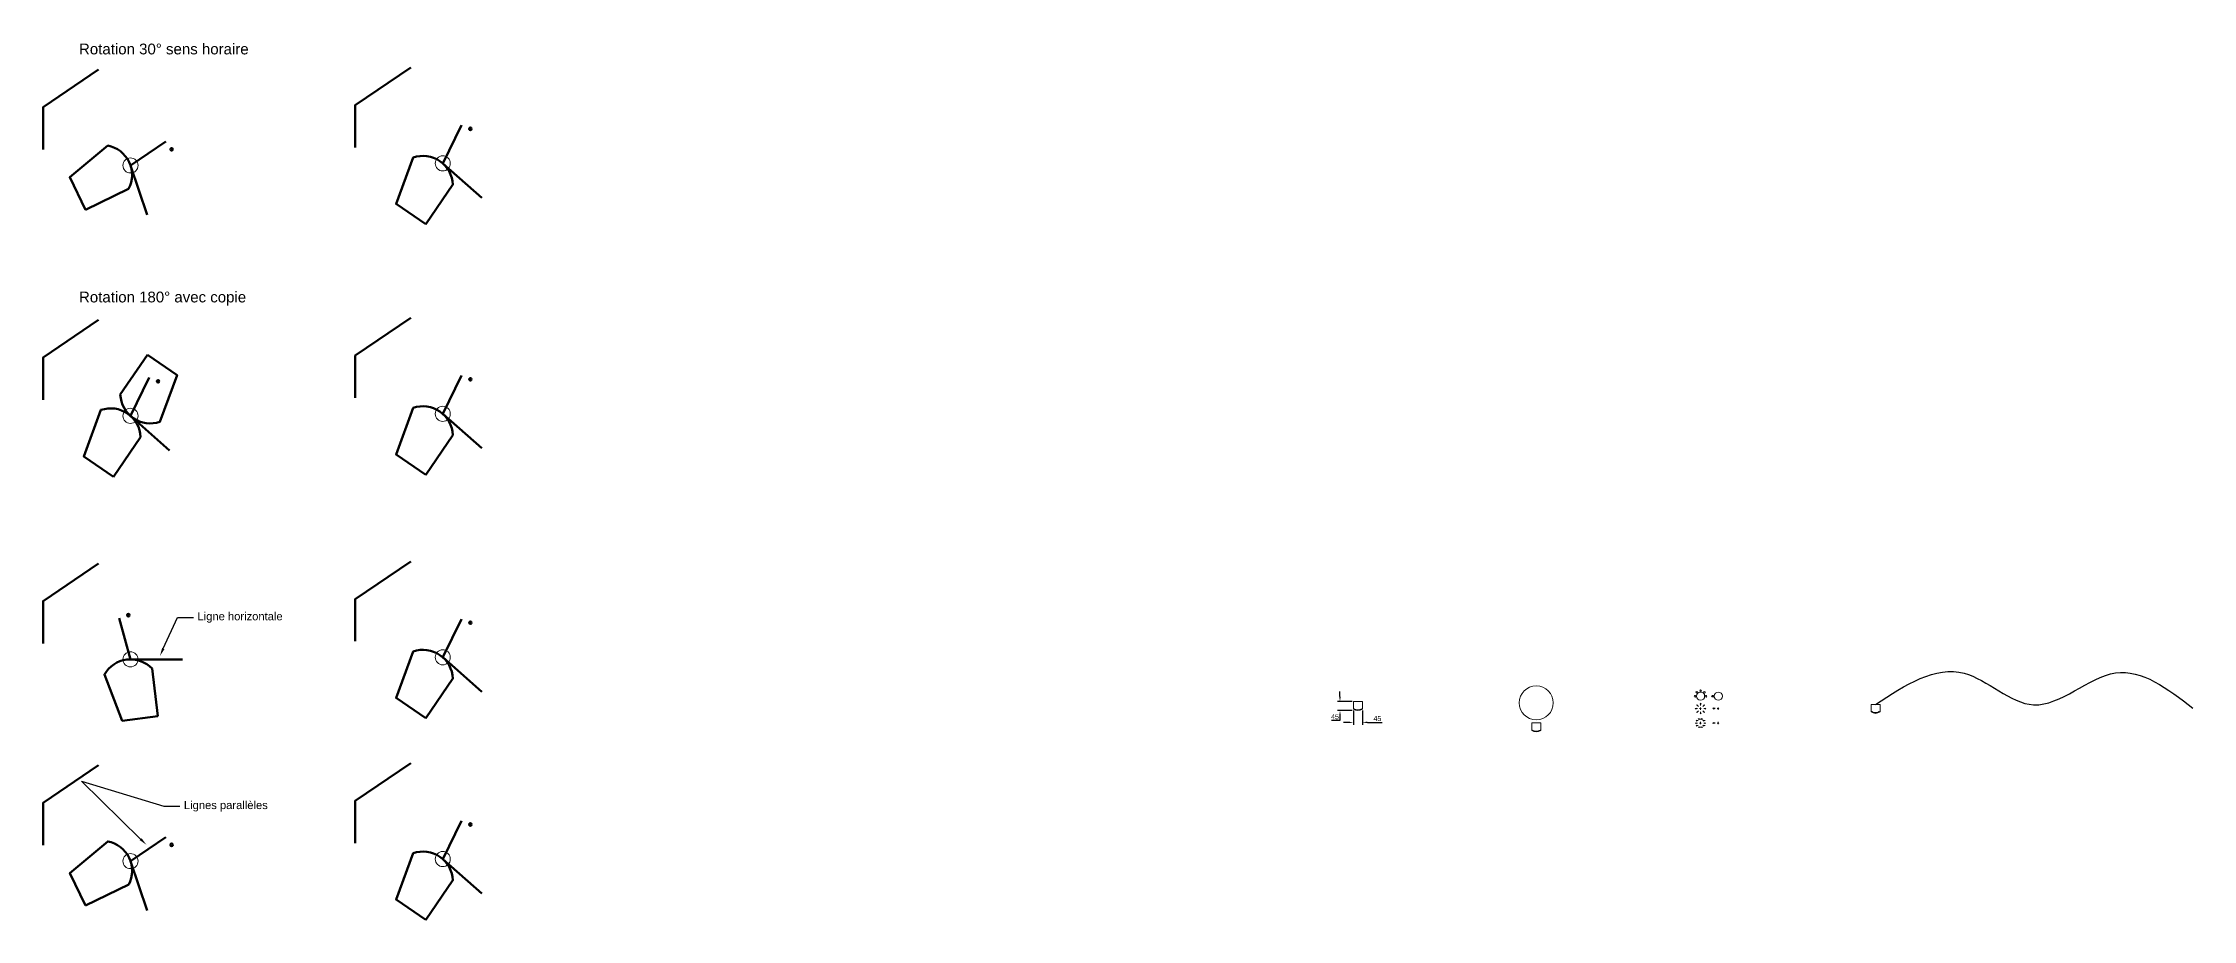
# Model space of a CAD drawing. Header units: centimetres. Extents: x 97323 to 265176, y 25162 to 39605.
# Drawn here: x 229350 to 240100, y 32788 to 37168 of the extents above; entities that cross this region are included whole.
import ezdxf
from ezdxf import colors
from ezdxf.entities.mleader import LeaderData, LeaderLine
from ezdxf.math import Vec2, Vec3

# ---------------------------------------------------------------- set-up
doc = ezdxf.new("R2010")
doc.units = ezdxf.units.CM
doc.header["$LTSCALE"] = 0.4
doc.header["$PDSIZE"] = 50
doc.linetypes.add('FANTOME2', pattern=[31.75, 15.875, -3.175, 3.175, -3.175, 3.175, -3.175])
for name, color, linetype, lineweight in [('01-FORT-1', 30, 'Continuous', 60), ('01-FORT-2', 140, 'Continuous', 50), ('01-FORT-4', 70, 'Continuous', 50), ('01-FORT-5', 133, 'Continuous', 25), ('01-TEXTE', 7, 'Continuous', 5), ('02-FIN-3', 211, 'Continuous', 15), ('082-AXE-3', 62, 'FANTOME2', 9), ('085-COTATION', 140, 'Continuous', 5)]:
    doc.layers.add(name, color=color, linetype=linetype, lineweight=lineweight)
doc.styles.add('ARIAL-SD', font='arial.ttf')
doc.styles.get("Standard").update_dxf_attribs({"font": 'arial.ttf'})
doc.dimstyles.new('ISO-25-SD', dxfattribs={"dimscale": 10, "dimtxt": 2.5, "dimasz": 2.5, "dimexe": 1.25, "dimexo": 0.625, "dimtad": 1, "dimtoh": 1, "dimtxsty": 'ARIAL-SD', "dimcen": 0, "dimadec": 0, "dimazin": 0, "dimtfac": 1, "dimtofl": 0, "dimtmove": 0, "dimatfit": 3, "dimfxl": 1, "dimarcsym": 0})

# ---------------------------------------------------------------- blocks, each defined once
blk = doc.blocks.new('*D10')
at = {"layer": '085-COTATION', "color": 0, "lineweight": -2, "transparency": 16777216}
for p, q in [((235877, 33775), (235852, 33775)), ((235902, 33835), (235902, 33763)), ((235947, 33835), (235947, 33763)), ((235972, 33775), (236046, 33775))]:
    blk.add_line(p, q, dxfattribs=at)
at = {"layer": '085-COTATION', "color": 0, "transparency": 16777216}
for points in [[(235877, 33779), (235877, 33771), (235902, 33775)], [(235972, 33779), (235972, 33771), (235947, 33775)]]:
    blk.add_solid(points, dxfattribs=at)
at = {"layer": 'Defpoints', "color": 0, "transparency": 16777216}
for p in [(235902, 33842), (235947, 33842), (235947, 33775)]:
    blk.add_point(p, dxfattribs=at)
at = {"layer": '085-COTATION', "color": 0, "transparency": 16777216, "insert": (236022, 33794), "char_height": 25, "attachment_point": 5, "style": 'ARIAL-SD'}
blk.add_mtext('45', dxfattribs=at)
blk = doc.blocks.new('*D11')
at = {"layer": '085-COTATION', "color": 0, "lineweight": -2, "transparency": 16777216}
for p, q in [((235896, 33879), (235822, 33879)), ((235835, 33904), (235835, 33929)), ((235835, 33784), (235792, 33784)), ((235896, 33834), (235822, 33834)), ((235835, 33809), (235835, 33784))]:
    blk.add_line(p, q, dxfattribs=at)
at = {"layer": '085-COTATION', "color": 0, "transparency": 16777216}
for points in [[(235831, 33904), (235839, 33904), (235835, 33879)], [(235831, 33809), (235839, 33809), (235835, 33834)]]:
    blk.add_solid(points, dxfattribs=at)
at = {"layer": 'Defpoints', "color": 0, "transparency": 16777216}
for p in [(235902, 33879), (235835, 33834), (235902, 33834)]:
    blk.add_point(p, dxfattribs=at)
at = {"layer": '085-COTATION', "color": 0, "transparency": 16777216, "insert": (235810, 33803), "char_height": 25, "attachment_point": 5, "style": 'ARIAL-SD'}
blk.add_mtext('45', dxfattribs=at)

msp = doc.modelspace()

# ---------------------------------------------------------------- linework, layer by layer
at = {"layer": '01-FORT-1'}
for points in [[(229350.116, 36636.838), (229350.116, 36847.827), (229627.777, 37036.021)], [(230911.587, 36647.082), (230911.587, 36858.071), (231189.248, 37046.265)], [(229350.116, 35385.932), (229350.116, 35596.922), (229627.777, 35785.116)], [(230911.587, 35396.176), (230911.587, 35607.165), (231189.248, 35795.359)], [(229350.116, 34169.659), (229350.116, 34380.648), (229627.777, 34568.842)], [(230911.587, 34179.902), (230911.587, 34390.892), (231189.248, 34579.086)], [(229350.116, 33161.935), (229350.116, 33372.924), (229627.777, 33561.118)], [(230911.587, 33172.178), (230911.587, 33383.168), (231189.248, 33571.362)]]:
    msp.add_lwpolyline(points, dxfattribs=at)
at = {"layer": '01-FORT-2'}
for p, q in [((231348.886, 36567.201), (231442.627, 36758.496)), ((231544.436, 36395.017), (231348.886, 36567.201)), ((231348.886, 35316.296), (231442.627, 35507.59)), ((231544.436, 35144.112), (231348.886, 35316.296)), ((231348.886, 34100.022), (231442.627, 34291.316)), ((231544.436, 33927.838), (231348.886, 34100.022)), ((231348.886, 33092.298), (231442.627, 33283.592)), ((231544.436, 32920.114), (231348.886, 33092.298))]:
    msp.add_line(p, q, dxfattribs=at)
for points in [[(231264.314, 36263.028), (231399.584, 36461.275, 0.500492571), (231201.337, 36596.545), (231115.629, 36364.481), (231264.314, 36263.028)], [(231264.314, 35012.122), (231399.584, 35210.369, 0.500492571), (231201.337, 35345.64), (231115.629, 35113.575), (231264.314, 35012.122)], [(231264.314, 33795.849), (231399.584, 33994.096, 0.500492571), (231201.337, 34129.366), (231115.629, 33897.301), (231264.314, 33795.849)], [(231264.314, 32788.125), (231399.584, 32986.372, 0.500492571), (231201.337, 33121.642), (231115.629, 32889.577), (231264.314, 32788.125)]]:
    msp.add_lwpolyline(points, format="xyb", close=True, dxfattribs=at)
for centre in [(231487.039, 36739.817), (231487.039, 35488.912), (231487.039, 34272.638), (231487.039, 33264.914)]:
    msp.add_circle(centre, 6.268, dxfattribs=at)
at = {"layer": '01-FORT-4'}
for p, q in [((229787.414, 36556.958), (229964.244, 36675.753)), ((229870.673, 36310.067), (229787.414, 36556.958)), ((229787.414, 35306.052), (229881.155, 35497.347)), ((229982.964, 35133.868), (229787.414, 35306.052)), ((229787.414, 34089.779), (229731.353, 34295.298)), ((230047.966, 34089.779), (229787.414, 34089.779)), ((229787.414, 33082.055), (229963.754, 33201.575)), ((229871.687, 32835.508), (229787.414, 33082.055))]:
    msp.add_line(p, q, dxfattribs=at)
for points in [[(229562.086, 36335.822), (229778.357, 36439.874, 0.500492571), (229674.305, 36656.145), (229484.047, 36498.025), (229562.086, 36335.822)], [(229871.986, 35610.226), (229736.716, 35411.978, 0.500492571), (229934.963, 35276.708), (230020.671, 35508.773), (229871.986, 35610.226)], [(229702.843, 35001.879), (229838.113, 35200.126, 0.500492571), (229639.865, 35335.396), (229554.157, 35103.331), (229702.843, 35001.879)], [(229924.953, 33805.601), (229895.465, 34043.782, 0.500492571), (229657.284, 34014.295), (229746.317, 33783.485), (229924.953, 33805.601)], [(229562.996, 32859.995), (229778.838, 32964.934, 0.500492571), (229673.899, 33180.776), (229484.292, 33021.876), (229562.996, 32859.995)]]:
    msp.add_lwpolyline(points, format="xyb", close=True, dxfattribs=at)
for centre in [(229993.366, 36637.371), (229925.567, 35478.668), (229777.029, 34310.628), (229993.034, 33163.313)]:
    msp.add_circle(centre, 6.268, dxfattribs=at)
at = {"layer": '01-FORT-5'}
for p, q in [((237704.104, 33845.778), (237699.699, 33843.657)), ((237704.104, 33841.535), (237699.699, 33843.657)), ((237704.104, 33773.556), (237699.699, 33771.435)), ((237704.104, 33769.313), (237699.699, 33771.435)), ((237704.104, 33843.657), (237704.104, 33845.778)), ((237710.538, 33843.657), (237704.104, 33843.657)), ((237704.104, 33843.657), (237704.104, 33841.535)), ((237704.104, 33771.435), (237704.104, 33773.556)), ((237710.538, 33771.435), (237704.104, 33771.435)), ((237704.104, 33771.435), (237704.104, 33769.313))]:
    msp.add_line(p, q, dxfattribs=at)
msp.add_circle((237698.95, 33905.754), 4.016, dxfattribs=at)
at = {"layer": '01-FORT-5', "start_tangent": (2, 0)}
msp.add_spline([(238512.569, 33865.15), (238956.015, 34020.649), (239303.141, 33862.865), (239712.864, 34021.886), (240100.023, 33846.25)], degree=3, dxfattribs=at)
at = {"layer": '02-FIN-3'}
for p, q in [((237623.75, 33860.854), (237619.135, 33862.469)), ((237620.75, 33857.853), (237619.135, 33862.469)), ((237635.825, 33865.855), (237637.946, 33870.261)), ((237637.946, 33865.855), (237635.825, 33865.855)), ((237640.068, 33865.855), (237637.946, 33870.261)), ((237637.946, 33859.421), (237637.946, 33865.855)), ((237637.946, 33865.855), (237640.068, 33865.855)), ((237652.143, 33860.854), (237656.758, 33862.469)), ((237655.143, 33857.853), (237656.758, 33862.469)), ((235901.867, 33841.566), (235905.434, 33843.447)), ((235943.299, 33843.447), (235946.867, 33841.566)), ((237615.748, 33845.778), (237611.343, 33843.657)), ((237615.748, 33841.535), (237611.343, 33843.657)), ((237615.748, 33773.556), (237611.343, 33771.435)), ((237615.748, 33769.313), (237611.343, 33771.435)), ((237619.794, 33786.008), (237615.388, 33783.886)), ((237619.794, 33781.765), (237615.388, 33783.886)), ((237619.794, 33761.105), (237615.388, 33758.983)), ((237619.794, 33756.862), (237615.388, 33758.983)), ((237615.748, 33843.657), (237615.748, 33845.778)), ((237622.182, 33843.657), (237615.748, 33843.657)), ((237615.748, 33843.657), (237615.748, 33841.535)), ((237615.748, 33771.435), (237615.748, 33773.556)), ((237622.182, 33771.435), (237615.748, 33771.435)), ((237615.748, 33771.435), (237615.748, 33769.313)), ((237620.75, 33829.461), (237619.135, 33824.845)), ((237623.75, 33826.46), (237619.135, 33824.845)), ((237619.794, 33783.886), (237619.794, 33786.008)), ((237626.228, 33783.886), (237619.794, 33783.886)), ((237619.794, 33783.886), (237619.794, 33781.765)), ((237619.794, 33758.983), (237619.794, 33761.105)), ((237626.228, 33758.983), (237619.794, 33758.983)), ((237619.794, 33758.983), (237619.794, 33756.862)), ((237622.25, 33859.353), (237620.75, 33857.853)), ((237622.25, 33827.96), (237620.75, 33829.461)), ((237622.25, 33859.353), (237623.75, 33860.854)), ((237626.799, 33854.804), (237622.25, 33859.353)), ((237626.799, 33832.51), (237622.25, 33827.96)), ((237622.25, 33827.96), (237623.75, 33826.46)), ((237630.386, 33793.704), (237625.98, 33791.582)), ((237630.386, 33789.461), (237625.98, 33791.582)), ((237630.386, 33791.582), (237630.386, 33793.704)), ((237636.82, 33791.582), (237630.386, 33791.582)), ((237630.386, 33791.582), (237630.386, 33789.461)), ((237637.946, 33821.459), (237635.825, 33821.459)), ((237635.825, 33821.459), (237637.946, 33817.053)), ((237637.946, 33827.892), (237637.946, 33821.459)), ((237637.946, 33821.459), (237640.068, 33821.459)), ((237640.068, 33821.459), (237637.946, 33817.053)), ((237643.478, 33793.704), (237639.073, 33791.582)), ((237643.478, 33789.461), (237639.073, 33791.582)), ((237643.478, 33791.582), (237643.478, 33793.704)), ((237649.912, 33791.582), (237643.478, 33791.582)), ((237643.478, 33791.582), (237643.478, 33789.461)), ((237649.094, 33854.804), (237653.643, 33859.353)), ((237649.094, 33832.51), (237653.643, 33827.96)), ((237654.07, 33786.008), (237649.665, 33783.886)), ((237654.07, 33781.765), (237649.665, 33783.886)), ((237654.07, 33761.105), (237649.665, 33758.983)), ((237654.07, 33756.862), (237649.665, 33758.983)), ((237653.643, 33859.353), (237652.143, 33860.854)), ((237653.643, 33827.96), (237652.143, 33826.46)), ((237652.143, 33826.46), (237656.758, 33824.845)), ((237653.643, 33859.353), (237655.143, 33857.853)), ((237653.643, 33827.96), (237655.143, 33829.461)), ((237653.711, 33843.657), (237660.145, 33843.657)), ((237658.116, 33773.556), (237653.711, 33771.435)), ((237658.116, 33769.313), (237653.711, 33771.435)), ((237654.07, 33783.886), (237654.07, 33786.008)), ((237660.504, 33783.886), (237654.07, 33783.886)), ((237654.07, 33783.886), (237654.07, 33781.765)), ((237654.07, 33758.983), (237654.07, 33761.105)), ((237660.504, 33758.983), (237654.07, 33758.983)), ((237654.07, 33758.983), (237654.07, 33756.862)), ((237655.143, 33829.461), (237656.758, 33824.845)), ((237658.116, 33771.435), (237658.116, 33773.556)), ((237664.55, 33771.435), (237658.116, 33771.435)), ((237658.116, 33771.435), (237658.116, 33769.313)), ((237660.145, 33843.657), (237660.145, 33845.778)), ((237660.145, 33845.778), (237664.55, 33843.657)), ((237660.145, 33843.657), (237660.145, 33841.535)), ((237660.145, 33841.535), (237664.55, 33843.657)), ((238490.069, 33827.424), (238493.637, 33829.305)), ((238531.502, 33829.305), (238535.069, 33827.424)), ((236793.803, 33734.681), (236797.371, 33736.562)), ((236835.236, 33736.562), (236838.803, 33734.681)), ((237630.386, 33753.409), (237625.98, 33751.287)), ((237630.386, 33749.166), (237625.98, 33751.287)), ((237630.386, 33751.287), (237630.386, 33753.409)), ((237636.82, 33751.287), (237630.386, 33751.287)), ((237630.386, 33751.287), (237630.386, 33749.166)), ((237643.478, 33753.409), (237639.073, 33751.287)), ((237643.478, 33749.166), (237639.073, 33751.287)), ((237643.478, 33751.287), (237643.478, 33753.409)), ((237649.912, 33751.287), (237643.478, 33751.287)), ((237643.478, 33751.287), (237643.478, 33749.166))]:
    msp.add_line(p, q, dxfattribs=at)
for points in [[(235901.867, 33841.566, 0.323285338), (235946.867, 33841.566), (235946.867, 33879.292), (235901.867, 33879.292)], [(238490.069, 33827.424, 0.323285338), (238535.069, 33827.424), (238535.069, 33865.15), (238490.069, 33865.15)], [(236793.803, 33734.681, 0.323285338), (236838.803, 33734.681), (236838.803, 33772.407), (236793.803, 33772.407)]]:
    msp.add_lwpolyline(points, format="xyb", close=True, dxfattribs=at)
for points in [[(235905.434, 33843.447), (235905.434, 33843.447, 0.295132594), (235943.299, 33843.447)], [(238493.637, 33829.305), (238493.637, 33829.305, 0.295132594), (238531.502, 33829.305)], [(236797.371, 33736.562), (236797.371, 33736.562, 0.295132594), (236835.236, 33736.562)]]:
    msp.add_lwpolyline(points, format="xyb", dxfattribs=at)
for centre, radius in [((229787.414, 36556.958), 37.719), ((231348.886, 36567.201), 37.719), ((229787.414, 35306.052), 37.719), ((231348.886, 35316.296), 37.719), ((229787.414, 34089.779), 37.719), ((231348.886, 34100.022), 37.719), ((236816.303, 33872.407), 85), ((237610.5, 33905.754), 4.016), ((237618.539, 33925.161), 4.016), ((237637.946, 33905.754), 20.382), ((237637.946, 33933.2), 4.016), ((237657.354, 33925.161), 4.016), ((237665.392, 33905.754), 4.016), ((237726.396, 33905.754), 20.382), ((229787.414, 33082.055), 37.719), ((231348.886, 33092.298), 37.719)]:
    msp.add_circle(centre, radius, dxfattribs=at)
at = {"layer": '082-AXE-3'}
for p, q in [((237631.832, 33843.657), (237644.061, 33843.657)), ((237631.832, 33771.435), (237644.061, 33771.435)), ((237637.946, 33849.772), (237637.946, 33837.542)), ((237637.946, 33777.549), (237637.946, 33765.32)), ((237720.188, 33843.657), (237732.417, 33843.657)), ((237720.188, 33771.435), (237732.417, 33771.435)), ((237726.303, 33849.772), (237726.303, 33837.542)), ((237726.303, 33777.549), (237726.303, 33765.32))]:
    msp.add_line(p, q, dxfattribs=at)

# ---------------------------------------------------------------- texts
at = {"layer": '01-TEXTE', "style": 'ARIAL-SD'}
for s, p in [('Rotation 30° sens horaire', (229529.976, 37111.643)), ('Rotation 180° avec copie', (229529.976, 35872.786))]:
    msp.add_text(s, height=53.7757, dxfattribs=at).set_placement(p)

# ---------------------------------------------------------------- dimensions: what is measured, and where the dimension line sits
at = {"layer": '085-COTATION'}
dim = msp.add_linear_dim(base=(235834.959, 33834.292), p1=(235901.867, 33879.292), p2=(235901.867, 33834.292), angle=90, dimstyle='ISO-25-SD', dxfattribs=at)
dim.commit()
dim.dimension.update_dxf_attribs({"geometry": '*D11', "text_midpoint": (235810.206, 33784.292), "dimtype": 160})
dim = msp.add_linear_dim(base=(235946.867, 33775.044), p1=(235901.867, 33841.566), p2=(235946.867, 33841.566), dimstyle='ISO-25-SD', dxfattribs=at)
dim.commit()
dim.dimension.update_dxf_attribs({"geometry": '*D10', "text_midpoint": (236021.619, 33794.007)})

# ---------------------------------------------------------------- leaders
at = {"layer": '01-TEXTE'}
ml = msp.add_multileader_mtext('Standard', dxfattribs=at)
ml.set_content('Ligne horizontale', color=256)
ml.set_leader_properties()
ml.build(insert=Vec2(0, 0))
ml.multileader.update_dxf_attribs({"arrow_head_size": 40, "scale": 10})
ctx = ml.context
ctx.base_point, ctx.scale, ctx.char_height, ctx.arrow_head_size, ctx.landing_gap_size, ctx.plane_origin = Vec3(230102.682, 34299.207), 10, 40, 40, 20, Vec3(229934.892, 34106.98)
notes = []
notes.append((ctx, [(0, (1, 1, 0), (230022.682, 34299.207), (1, 0), 80, [(0, [(229934.892, 34106.98)], 0, [])])]))
ctx.mtext.insert, ctx.mtext.flow_direction = Vec3(230122.682, 34325.087), 5
ml = msp.add_multileader_mtext('Standard', dxfattribs=at)
ml.set_content('Lignes parallèles', color=256)
ml.set_leader_properties()
ml.build(insert=Vec2(0, 0))
ml.multileader.update_dxf_attribs({"arrow_head_size": 40, "scale": 10})
ctx = ml.context
ctx.base_point, ctx.scale, ctx.char_height, ctx.arrow_head_size, ctx.landing_gap_size, ctx.plane_origin = Vec3(230034.668, 33356.045), 10, 40, 40, 20, Vec3(229866.878, 33163.819)
notes.append((ctx, [(0, (1, 1, 0), (229954.668, 33356.045), (1, 0), 80, [(1, [(229866.878, 33163.819), (229542.291, 33481.251)], 0, [])])]))
ctx.mtext.insert, ctx.mtext.flow_direction = Vec3(230054.668, 33381.925), 5
for ctx, leaders in notes:
    for number, flags, end, landing, length, lines in leaders:
        leader = LeaderData()
        leader.index, (leader.has_last_leader_line, leader.has_dogleg_vector, leader.attachment_direction) = number, flags
        leader.last_leader_point, leader.dogleg_vector, leader.dogleg_length = Vec3(end), Vec3(landing), length
        for number, points, colour, breaks in lines:
            line = LeaderLine()
            line.index, line.vertices, line.color, line.breaks = number, Vec3.list(points), colors.encode_raw_color(colour), breaks
            leader.lines.append(line)
        ctx.leaders.append(leader)

doc.saveas('drawing.dxf')
